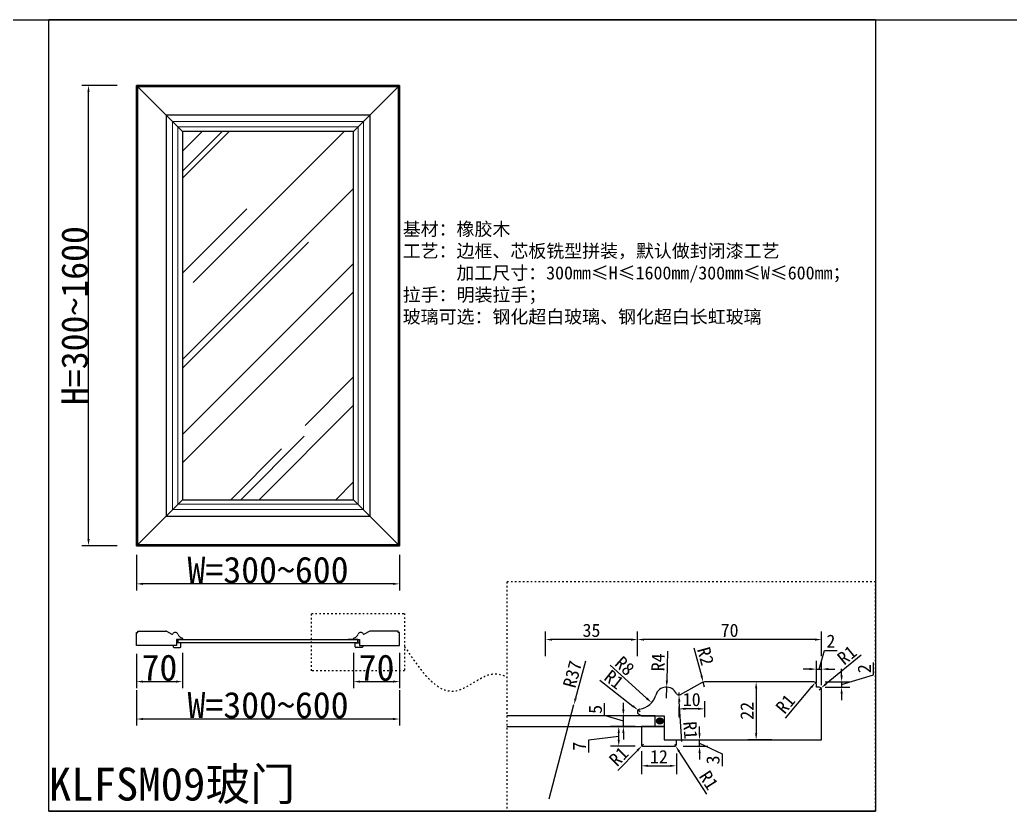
# Model space of a CAD drawing. Header units: millimetres. Extents: x 85186 to 129000, y -77269 to -36327.
# Drawn here: x 86823 to 88329, y -74245 to -73042 of the extents above; entities that cross this region are included whole.
import ezdxf

# ---------------------------------------------------------------- set-up
doc = ezdxf.new("R2010")
doc.units = ezdxf.units.MM
doc.linetypes.add('100', pattern=[30, 12, -18])
doc.layers.add('主色线', color=29, linetype='Continuous', lineweight=5)
doc.layers.add('粗实线', color=7, linetype='Continuous')
doc.styles.add('KLF-1_宋体', font='SimSun.ttf')
doc.styles.get("Standard").update_dxf_attribs({"font": 'SimSun.ttf'})
doc.styles.add('ZB_宋体', font='SimSun.ttf')
doc.dimstyles.new('ZB16-1.0+4倍大样', dxfattribs={"dimscale": 10, "dimtxt": 2, "dimasz": 1, "dimexe": 1.25, "dimexo": 0.625, "dimgap": 0.4, "dimtad": 1, "dimdec": 1, "dimlfac": 0.25, "dimtxsty": 'Standard', "dimcen": 2.5, "dimclrd": 144, "dimclre": 144, "dimclrt": 4, "dimadec": 0, "dimazin": 0, "dimtfac": 1, "dimtdec": 1, "dimtmove": 1, "dimatfit": 3, "dimfxlon": 1, "dimarcsym": 0})
doc.dimstyles.new('客来福标注小', dxfattribs={"dimscale": 20, "dimtxt": 2, "dimasz": 0.5, "dimexe": 0.5, "dimexo": 0, "dimgap": 0.05, "dimtad": 1, "dimdec": 0, "dimzin": 0, "dimdsep": 46, "dimtxsty": 'Standard', "dimcen": 0, "dimclrd": 256, "dimclre": 256, "dimclrt": 256, "dimadec": 0, "dimazin": 0, "dimtfac": 1, "dimtdec": 0, "dimtofl": 0, "dimtmove": 1, "dimatfit": 3, "dimfxl": 2.2, "dimfxlon": 1, "dimtolj": 1, "dimtzin": 0, "dimarcsym": 0})

# ---------------------------------------------------------------- blocks, each defined once
blk = doc.blocks.new('*D2845')
at = {"lineweight": -2, "transparency": 16777216}
for p, q in [((87000.3, -74006.2), (87000.3, -74058.3)), ((87070.3, -74004.3), (87070.3, -74058.3)), ((87010.3, -74048.3), (87060.3, -74048.3))]:
    blk.add_line(p, q, dxfattribs=at)
at = {"transparency": 16777216}
for points in [[(87010.3, -74046.6), (87010.3, -74049.9), (87000.3, -74048.3)], [(87060.3, -74046.6), (87060.3, -74049.9), (87070.3, -74048.3)]]:
    blk.add_solid(points, dxfattribs=at)
at = {"layer": 'Defpoints', "color": 0, "transparency": 16777216}
for p in [(87000.3, -74006.2), (87070.3, -74003.7), (87070.3, -74048.3)]:
    blk.add_point(p, dxfattribs=at)
at = {"transparency": 16777216, "insert": (87035.3, -74027.3), "char_height": 40, "attachment_point": 5, "style": 'KLF-1_宋体'}
blk.add_mtext('\\A1;70', dxfattribs=at)
blk = doc.blocks.new('*D2846')
at = {"lineweight": -2, "transparency": 16777216}
for p, q in [((87330.4, -74004.3), (87330.4, -74058.3)), ((87400.4, -74004.3), (87400.4, -74058.3)), ((87340.4, -74048.3), (87390.4, -74048.3))]:
    blk.add_line(p, q, dxfattribs=at)
at = {"transparency": 16777216}
for points in [[(87340.4, -74046.6), (87340.4, -74049.9), (87330.4, -74048.3)], [(87390.4, -74046.6), (87390.4, -74049.9), (87400.4, -74048.3)]]:
    blk.add_solid(points, dxfattribs=at)
at = {"layer": 'Defpoints', "color": 0, "transparency": 16777216}
for p in [(87330.4, -74003.7), (87400.4, -74001.6), (87400.4, -74048.3)]:
    blk.add_point(p, dxfattribs=at)
at = {"transparency": 16777216, "insert": (87365.4, -74027.3), "char_height": 40, "attachment_point": 5, "style": 'KLF-1_宋体'}
blk.add_mtext('\\A1;70', dxfattribs=at)
blk = doc.blocks.new('*D2847')
at = {"lineweight": -2, "transparency": 16777216}
for p, q in [((87000.3, -74061.2), (87000.3, -74115.2)), ((87400.4, -74061.2), (87400.4, -74115.2)), ((87390.4, -74105.2), (87010.3, -74105.2))]:
    blk.add_line(p, q, dxfattribs=at)
at = {"transparency": 16777216}
for points in [[(87010.3, -74103.5), (87010.3, -74106.8), (87000.3, -74105.2)], [(87390.4, -74103.5), (87390.4, -74106.8), (87400.4, -74105.2)]]:
    blk.add_solid(points, dxfattribs=at)
at = {"layer": 'Defpoints', "color": 0, "transparency": 16777216}
for p in [(87000.3, -74010), (87400.4, -74010), (87000.3, -74105.2)]:
    blk.add_point(p, dxfattribs=at)
at = {"transparency": 16777216, "insert": (87200.4, -74084.2), "char_height": 40, "attachment_point": 5, "style": 'KLF-1_宋体'}
blk.add_mtext('\\A1;W=300~600', dxfattribs=at)
blk = doc.blocks.new('*D2848')
at = {"lineweight": -2, "transparency": 16777216}
for p, q in [((86970.9, -73141.6), (86917.4, -73141.6)), ((86927.4, -73831.6), (86927.4, -73151.6)), ((86970.9, -73841.6), (86917.4, -73841.6))]:
    blk.add_line(p, q, dxfattribs=at)
at = {"transparency": 16777216}
for points in [[(86925.7, -73151.6), (86929.1, -73151.6), (86927.4, -73141.6)], [(86925.7, -73831.6), (86929.1, -73831.6), (86927.4, -73841.6)]]:
    blk.add_solid(points, dxfattribs=at)
at = {"layer": 'Defpoints', "color": 0, "transparency": 16777216}
for p in [(86927.4, -73141.6), (86970.9, -73141.6), (86970.9, -73841.6)]:
    blk.add_point(p, dxfattribs=at)
at = {"transparency": 16777216, "insert": (86906.4, -73491.6), "char_height": 40, "attachment_point": 5, "rotation": 90, "style": 'KLF-1_宋体'}
blk.add_mtext('\\A1;H=300~1600', dxfattribs=at)
blk = doc.blocks.new('*D2849')
at = {"color": 144, "lineweight": -2, "transparency": 16777216}
for p, q in [((87762.1, -74009.4), (87762.1, -73971.9)), ((88042.1, -74009.4), (88042.1, -73971.9)), ((88032.1, -73984.4), (87772.1, -73984.4))]:
    blk.add_line(p, q, dxfattribs=at)
at = {"color": 144, "transparency": 16777216}
for points in [[(87772.1, -73982.7), (87772.1, -73986), (87762.1, -73984.4)], [(88032.1, -73982.7), (88032.1, -73986), (88042.1, -73984.4)]]:
    blk.add_solid(points, dxfattribs=at)
at = {"layer": 'Defpoints', "color": 0, "transparency": 16777216}
for p in [(87762.1, -73984.4), (88042.1, -74043), (87762.1, -74064.1)]:
    blk.add_point(p, dxfattribs=at)
at = {"color": 4, "transparency": 16777216, "insert": (87902.1, -73970.4), "char_height": 20, "attachment_point": 5}
blk.add_mtext('70', dxfattribs=at)
blk = doc.blocks.new('*D2850')
at = {"color": 144, "lineweight": -2, "transparency": 16777216}
for p, q in [((87622.1, -74009.4), (87622.1, -73971.9)), ((87762.1, -74009.4), (87762.1, -73971.9)), ((87752.1, -73984.4), (87632.1, -73984.4))]:
    blk.add_line(p, q, dxfattribs=at)
at = {"color": 144, "transparency": 16777216}
for points in [[(87632.1, -73982.7), (87632.1, -73986), (87622.1, -73984.4)], [(87752.1, -73982.7), (87752.1, -73986), (87762.1, -73984.4)]]:
    blk.add_solid(points, dxfattribs=at)
at = {"layer": 'Defpoints', "color": 0, "transparency": 16777216}
for p in [(87622.1, -73984.4), (87622.1, -74038.5), (87762.1, -74064.1)]:
    blk.add_point(p, dxfattribs=at)
at = {"color": 4, "transparency": 16777216, "insert": (87692.1, -73970.4), "char_height": 20, "attachment_point": 5}
blk.add_mtext('35', dxfattribs=at)
blk = doc.blocks.new('*D2851')
at = {"color": 144, "lineweight": -2, "transparency": 16777216}
for p, q in [((87966.4, -74048.7), (87930, -74048.7)), ((87942.5, -74058.7), (87942.5, -74126.7)), ((87966.4, -74136.7), (87930, -74136.7))]:
    blk.add_line(p, q, dxfattribs=at)
at = {"color": 144, "transparency": 16777216}
for points in [[(87940.8, -74058.7), (87944.2, -74058.7), (87942.5, -74048.7)], [(87940.8, -74126.7), (87944.2, -74126.7), (87942.5, -74136.7)]]:
    blk.add_solid(points, dxfattribs=at)
at = {"layer": 'Defpoints', "color": 0, "transparency": 16777216}
for p in [(87972.7, -74048.7), (87942.5, -74136.7), (87972.7, -74136.7)]:
    blk.add_point(p, dxfattribs=at)
at = {"color": 4, "transparency": 16777216, "insert": (87928.5, -74092.7), "char_height": 20, "attachment_point": 5, "rotation": 90}
blk.add_mtext('22', dxfattribs=at)
blk = doc.blocks.new('*D2852')
at = {"color": 144, "lineweight": -2, "transparency": 16777216}
for p, q in [((87712.1, -74099.9), (87712.1, -74081.1)), ((87740.6, -74090.5), (87740.6, -74080.5)), ((87740.6, -74108.5), (87712.1, -74099.9)), ((87741.7, -74100.5), (87728.1, -74100.5)), ((87740.6, -74116.5), (87740.6, -74100.5)), ((87740.6, -74116.5), (87740.6, -74100.5)), ((87741.7, -74116.5), (87728.1, -74116.5)), ((87740.6, -74126.5), (87740.6, -74136.5))]:
    blk.add_line(p, q, dxfattribs=at)
at = {"color": 144, "transparency": 16777216}
for points in [[(87738.9, -74090.5), (87742.3, -74090.5), (87740.6, -74100.5)], [(87738.9, -74126.5), (87742.3, -74126.5), (87740.6, -74116.5)]]:
    blk.add_solid(points, dxfattribs=at)
at = {"layer": 'Defpoints', "color": 0, "transparency": 16777216}
for p in [(87740.6, -74100.5), (87748, -74100.5), (87748, -74116.5)]:
    blk.add_point(p, dxfattribs=at)
at = {"color": 4, "transparency": 16777216, "insert": (87698.1, -74090.5), "char_height": 20, "attachment_point": 5, "rotation": 90}
blk.add_mtext('5', dxfattribs=at)
blk = doc.blocks.new('*D2853')
at = {"color": 144, "lineweight": -2, "transparency": 16777216}
for p, q in [((87758.6, -74116.5), (87721.1, -74116.5)), ((87733.6, -74136.7), (87733.6, -74126.5)), ((87733.6, -74131.6), (87687.7, -74137.2)), ((87687.7, -74137.2), (87687.7, -74156)), ((87758.6, -74146.7), (87721.1, -74146.7))]:
    blk.add_line(p, q, dxfattribs=at)
at = {"color": 144, "transparency": 16777216}
for points in [[(87731.9, -74126.5), (87735.2, -74126.5), (87733.6, -74116.5)], [(87731.9, -74136.7), (87735.2, -74136.7), (87733.6, -74146.7)]]:
    blk.add_solid(points, dxfattribs=at)
at = {"layer": 'Defpoints', "color": 0, "transparency": 16777216}
for p in [(87733.6, -74116.5), (87773.5, -74116.5), (87772.8, -74146.7)]:
    blk.add_point(p, dxfattribs=at)
at = {"color": 4, "transparency": 16777216, "insert": (87673.7, -74146.6), "char_height": 20, "attachment_point": 5, "rotation": 90}
blk.add_mtext('7', dxfattribs=at)
blk = doc.blocks.new('*D2854')
at = {"color": 144, "lineweight": -2, "transparency": 16777216}
for p, q in [((88120.9, -74038.1), (88120.9, -74019.1)), ((88072.4, -74038.7), (88072.4, -74028.7)), ((88072.4, -74052.7), (88120.9, -74038.1)), ((88047.4, -74048.7), (88084.9, -74048.7)), ((88072.4, -74048.7), (88072.4, -74056.7)), ((88072.4, -74048.7), (88072.4, -74056.7)), ((88047.4, -74056.7), (88084.9, -74056.7)), ((88072.4, -74066.7), (88072.4, -74076.7))]:
    blk.add_line(p, q, dxfattribs=at)
at = {"color": 144, "transparency": 16777216}
for points in [[(88070.7, -74038.7), (88074.1, -74038.7), (88072.4, -74048.7)], [(88070.7, -74066.7), (88074.1, -74066.7), (88072.4, -74056.7)]]:
    blk.add_solid(points, dxfattribs=at)
at = {"layer": 'Defpoints', "color": 0, "transparency": 16777216}
for p in [(88010.2, -74048.7), (88036.6, -74056.7), (88072.4, -74056.7)]:
    blk.add_point(p, dxfattribs=at)
at = {"color": 4, "transparency": 16777216, "insert": (88106.9, -74028.6), "char_height": 20, "attachment_point": 5, "rotation": 90}
blk.add_mtext('2', dxfattribs=at)
blk = doc.blocks.new('*D2855')
at = {"color": 144, "lineweight": -2, "transparency": 16777216}
for p, q in [((88038.1, -74029.3), (88046.6, -74000.8)), ((88046.6, -74000.8), (88065.7, -74000.8)), ((88034.1, -74050.4), (88034.1, -74016.8)), ((88042.1, -74053.9), (88042.1, -74016.8)), ((88024.1, -74029.3), (88014.1, -74029.3)), ((88034.1, -74029.3), (88042.1, -74029.3)), ((88034.1, -74029.3), (88042.1, -74029.3)), ((88052.1, -74029.3), (88062.1, -74029.3))]:
    blk.add_line(p, q, dxfattribs=at)
at = {"color": 144, "transparency": 16777216}
for points in [[(88024.1, -74027.6), (88024.1, -74030.9), (88034.1, -74029.3)], [(88052.1, -74027.6), (88052.1, -74030.9), (88042.1, -74029.3)]]:
    blk.add_solid(points, dxfattribs=at)
at = {"layer": 'Defpoints', "color": 0, "transparency": 16777216}
for p in [(88042.1, -74029.3), (88034.1, -74056.7), (88042.1, -74060.1)]:
    blk.add_point(p, dxfattribs=at)
at = {"color": 4, "transparency": 16777216, "insert": (88056.1, -73986.8), "char_height": 20, "attachment_point": 5}
blk.add_mtext('2', dxfattribs=at)
blk = doc.blocks.new('*D2856')
at = {"color": 144, "lineweight": -2, "transparency": 16777216}
for p, q in [((87807.8, -74002), (87806.7, -74046.7)), ((87806.1, -74073.3), (87806.5, -74056.7))]:
    blk.add_line(p, q, dxfattribs=at)
at = {"color": 144, "transparency": 16777216}
blk.add_solid([(87805, -74046.6), (87808.4, -74046.7), (87806.5, -74056.7)], dxfattribs=at)
at = {"layer": 'Defpoints', "color": 0, "transparency": 16777216}
for p in [(87806.5, -74056.7), (87806.1, -74073.3)]:
    blk.add_point(p, dxfattribs=at)
at = {"color": 4, "transparency": 16777216, "insert": (87793.4, -74019), "char_height": 20, "attachment_point": 5, "rotation": 88.604}
blk.add_mtext('R4', dxfattribs=at)
blk = doc.blocks.new('*D2857')
at = {"color": 144, "lineweight": -2, "transparency": 16777216}
blk.add_line((87720.6, -74023.4), (87776, -74073.5), dxfattribs=at)
at = {"color": 144, "transparency": 16777216}
blk.add_solid([(87777.1, -74072.3), (87774.9, -74074.8), (87783.4, -74080.2)], dxfattribs=at)
at = {"layer": 'Defpoints', "color": 0, "transparency": 16777216}
for p in [(87760.2, -74059.3), (87783.4, -74080.2)]:
    blk.add_point(p, dxfattribs=at)
at = {"color": 4, "transparency": 16777216, "insert": (87742.6, -74024.5), "char_height": 20, "attachment_point": 5, "rotation": 317.8662}
blk.add_mtext('R8', dxfattribs=at)
blk = doc.blocks.new('*D2858')
at = {"color": 144, "lineweight": -2, "transparency": 16777216}
for p, q in [((87847.7, -73997), (87859.4, -74039.3)), ((87864.1, -74056.7), (87862, -74049))]:
    blk.add_line(p, q, dxfattribs=at)
at = {"color": 144, "transparency": 16777216}
blk.add_solid([(87861, -74038.9), (87857.8, -74039.8), (87862, -74049)], dxfattribs=at)
at = {"layer": 'Defpoints', "color": 0, "transparency": 16777216}
for p in [(87862, -74049), (87864.1, -74056.7)]:
    blk.add_point(p, dxfattribs=at)
at = {"color": 4, "transparency": 16777216, "insert": (87865.7, -74009.6), "char_height": 20, "attachment_point": 5, "rotation": 285.3427}
blk.add_mtext('R2', dxfattribs=at)
blk = doc.blocks.new('*D2859')
at = {"color": 144, "lineweight": -2, "transparency": 16777216}
for p, q in [((88102, -74008.2), (88048.9, -74051.8)), ((88038.1, -74060.7), (88041.1, -74058.1))]:
    blk.add_line(p, q, dxfattribs=at)
at = {"color": 144, "transparency": 16777216}
blk.add_solid([(88047.8, -74050.5), (88049.9, -74053.1), (88041.1, -74058.1)], dxfattribs=at)
at = {"layer": 'Defpoints', "color": 0, "transparency": 16777216}
for p in [(88038.1, -74060.7), (88041.1, -74058.1)]:
    blk.add_point(p, dxfattribs=at)
at = {"color": 4, "transparency": 16777216, "insert": (88080.5, -74007.8), "char_height": 20, "attachment_point": 5, "rotation": 39.3786}
blk.add_mtext('R1', dxfattribs=at)
blk = doc.blocks.new('*D2860')
at = {"color": 144, "lineweight": -2, "transparency": 16777216}
blk.add_line((87987, -74103.7), (88026.2, -74057.3), dxfattribs=at)
at = {"color": 144, "transparency": 16777216}
blk.add_solid([(88024.9, -74056.2), (88027.5, -74058.3), (88032.6, -74049.6)], dxfattribs=at)
at = {"layer": 'Defpoints', "color": 0, "transparency": 16777216}
for p in [(88030.1, -74052.7), (88032.6, -74049.6)]:
    blk.add_point(p, dxfattribs=at)
at = {"color": 4, "transparency": 16777216, "insert": (87986.9, -74082.1), "char_height": 20, "attachment_point": 5, "rotation": 49.8134}
blk.add_mtext('R1', dxfattribs=at)
blk = doc.blocks.new('*D2861')
at = {"color": 144, "lineweight": -2, "transparency": 16777216}
for p, q in [((87824.8, -74064.7), (87825.1, -74068.7)), ((87829.6, -74139.6), (87825.7, -74078.7))]:
    blk.add_line(p, q, dxfattribs=at)
blk.add_arc((87824.8, -74064.7), 4, 270, 273.6833, dxfattribs=at)
at = {"color": 144, "transparency": 16777216}
blk.add_solid([(87827.4, -74078.5), (87824, -74078.8), (87825.1, -74068.7)], dxfattribs=at)
at = {"layer": 'Defpoints', "color": 0, "transparency": 16777216}
for p in [(87824.8, -74064.7), (87825.1, -74068.7)]:
    blk.add_point(p, dxfattribs=at)
at = {"color": 4, "transparency": 16777216, "insert": (87842.6, -74122.3), "char_height": 20, "attachment_point": 5, "rotation": 273.6833}
blk.add_mtext('R1', dxfattribs=at)
blk = doc.blocks.new('*D2862')
at = {"color": 144, "lineweight": -2, "transparency": 16777216}
for p, q in [((87705, -74045.9), (87755.1, -74085.4)), ((87766.1, -74094), (87762.9, -74091.6))]:
    blk.add_line(p, q, dxfattribs=at)
at = {"color": 144, "transparency": 16777216}
blk.add_solid([(87756.1, -74084.1), (87754, -74086.7), (87762.9, -74091.6)], dxfattribs=at)
at = {"layer": 'Defpoints', "color": 0, "transparency": 16777216}
for p in [(87762.9, -74091.6), (87766.1, -74094)]:
    blk.add_point(p, dxfattribs=at)
at = {"color": 4, "transparency": 16777216, "insert": (87726.5, -74045.1), "char_height": 20, "attachment_point": 5, "rotation": 321.741}
blk.add_mtext('R1', dxfattribs=at)
blk = doc.blocks.new('*D2863')
at = {"color": 144, "lineweight": -2, "transparency": 16777216}
for p, q in [((87864.1, -74078), (87864.1, -74102.2)), ((87824.8, -74086), (87824.8, -74102.2)), ((87854.1, -74089.7), (87834.8, -74089.7))]:
    blk.add_line(p, q, dxfattribs=at)
at = {"color": 144, "transparency": 16777216}
for points in [[(87834.8, -74088), (87834.8, -74091.3), (87824.8, -74089.7)], [(87854.1, -74088), (87854.1, -74091.3), (87864.1, -74089.7)]]:
    blk.add_solid(points, dxfattribs=at)
at = {"layer": 'Defpoints', "color": 0, "transparency": 16777216}
for p in [(87824.8, -74079.8), (87864.1, -74071.8), (87824.8, -74089.7)]:
    blk.add_point(p, dxfattribs=at)
at = {"color": 4, "transparency": 16777216, "insert": (87844.5, -74075.7), "char_height": 20, "attachment_point": 5}
blk.add_mtext('10', dxfattribs=at)
blk = doc.blocks.new('*D2864')
at = {"color": 144, "lineweight": -2, "transparency": 16777216}
for p, q in [((87682.9, -74017.2), (87668, -74073.6)), ((87627.7, -74226.7), (87665.5, -74083.2))]:
    blk.add_line(p, q, dxfattribs=at)
at = {"color": 144, "transparency": 16777216}
blk.add_solid([(87666.4, -74073.1), (87669.7, -74074), (87665.5, -74083.2)], dxfattribs=at)
at = {"layer": 'Defpoints', "color": 0, "transparency": 16777216}
for p in [(87665.5, -74083.2), (87627.7, -74226.7)]:
    blk.add_point(p, dxfattribs=at)
at = {"color": 4, "transparency": 16777216, "insert": (87663.2, -74037), "char_height": 20, "attachment_point": 5, "rotation": 75.2365}
blk.add_mtext('R37', dxfattribs=at)
blk = doc.blocks.new('*D2865')
at = {"lineweight": -2, "transparency": 16777216}
for p, q in [((87000.3, -73855.6), (87000.3, -73909.6)), ((87400.4, -73855.6), (87400.4, -73909.6)), ((87390.4, -73899.6), (87010.3, -73899.6))]:
    blk.add_line(p, q, dxfattribs=at)
at = {"transparency": 16777216}
for points in [[(87010.3, -73898), (87010.3, -73901.3), (87000.3, -73899.6)], [(87390.4, -73898), (87390.4, -73901.3), (87400.4, -73899.6)]]:
    blk.add_solid(points, dxfattribs=at)
at = {"layer": 'Defpoints', "color": 0, "transparency": 16777216}
for p in [(87000.3, -73804.5), (87400.4, -73804.5), (87000.3, -73899.6)]:
    blk.add_point(p, dxfattribs=at)
at = {"transparency": 16777216, "insert": (87200.4, -73878.6), "char_height": 40, "attachment_point": 5, "style": 'KLF-1_宋体'}
blk.add_mtext('\\A1;W=300~600', dxfattribs=at)
blk = doc.blocks.new('*D2911')
at = {"color": 144, "lineweight": -2, "transparency": 16777216}
for p, q in [((87768.1, -74153.9), (87768.1, -74188.9)), ((87821.3, -74157.4), (87821.3, -74188.9)), ((87778.1, -74176.4), (87811.3, -74176.4))]:
    blk.add_line(p, q, dxfattribs=at)
at = {"color": 144, "transparency": 16777216}
for points in [[(87778.1, -74174.7), (87778.1, -74178), (87768.1, -74176.4)], [(87811.3, -74174.7), (87811.3, -74178), (87821.3, -74176.4)]]:
    blk.add_solid(points, dxfattribs=at)
at = {"layer": 'Defpoints', "color": 0, "transparency": 16777216}
for p in [(87768.1, -74147.7), (87821.3, -74151.2), (87821.3, -74176.4)]:
    blk.add_point(p, dxfattribs=at)
at = {"color": 4, "transparency": 16777216, "insert": (87794.7, -74162.4), "char_height": 20, "attachment_point": 5}
blk.add_mtext('12', dxfattribs=at)
blk = doc.blocks.new('*D2912')
at = {"color": 144, "lineweight": -2, "transparency": 16777216}
for p, q in [((87856.4, -74126.7), (87856.4, -74116.7)), ((87831.4, -74136.7), (87868.9, -74136.7)), ((87856.4, -74146.7), (87856.4, -74136.7)), ((87856.4, -74146.7), (87856.4, -74136.7)), ((87856.4, -74141.7), (87890.9, -74158)), ((87831.4, -74146.7), (87868.9, -74146.7)), ((87856.4, -74156.7), (87856.4, -74166.7)), ((87890.9, -74158), (87890.9, -74176.8))]:
    blk.add_line(p, q, dxfattribs=at)
at = {"color": 144, "transparency": 16777216}
for points in [[(87854.8, -74126.7), (87858.1, -74126.7), (87856.4, -74136.7)], [(87854.8, -74156.7), (87858.1, -74156.7), (87856.4, -74146.7)]]:
    blk.add_solid(points, dxfattribs=at)
at = {"layer": 'Defpoints', "color": 0, "transparency": 16777216}
for p in [(87808.9, -74136.7), (87856.4, -74136.7), (87808.9, -74146.7)]:
    blk.add_point(p, dxfattribs=at)
at = {"color": 4, "transparency": 16777216, "insert": (87876.9, -74167.4), "char_height": 20, "attachment_point": 5, "rotation": 90}
blk.add_mtext('3', dxfattribs=at)
blk = doc.blocks.new('*D2913')
at = {"color": 144, "lineweight": -2, "transparency": 16777216}
for p, q in [((87771.1, -74143.7), (87768.9, -74145.8)), ((87732, -74183.5), (87761.9, -74153))]:
    blk.add_line(p, q, dxfattribs=at)
at = {"color": 144, "transparency": 16777216}
blk.add_solid([(87760.8, -74151.8), (87763.1, -74154.1), (87768.9, -74145.8)], dxfattribs=at)
at = {"layer": 'Defpoints', "color": 0, "transparency": 16777216}
for p in [(87771.1, -74143.7), (87768.9, -74145.8)]:
    blk.add_point(p, dxfattribs=at)
at = {"color": 4, "transparency": 16777216, "insert": (87733.5, -74162), "char_height": 20, "attachment_point": 5, "rotation": 45.5309}
blk.add_mtext('R1', dxfattribs=at)
blk = doc.blocks.new('*D2914')
at = {"color": 144, "lineweight": -2, "transparency": 16777216}
for p, q in [((87818.3, -74143.7), (87820, -74146.2)), ((87867.7, -74219.7), (87825.4, -74154.6))]:
    blk.add_line(p, q, dxfattribs=at)
at = {"color": 144, "transparency": 16777216}
blk.add_solid([(87826.8, -74153.7), (87824, -74155.5), (87820, -74146.2)], dxfattribs=at)
at = {"layer": 'Defpoints', "color": 0, "transparency": 16777216}
for p in [(87818.3, -74143.7), (87820, -74146.2)]:
    blk.add_point(p, dxfattribs=at)
at = {"color": 4, "transparency": 16777216, "insert": (87870.5, -74198.3), "char_height": 20, "attachment_point": 5, "rotation": 303.0327}
blk.add_mtext('R1', dxfattribs=at)

msp = doc.modelspace()

# ---------------------------------------------------------------- hatches: boundary and pattern name
h = msp.add_hatch()
h.set_pattern_fill('AR-RROOF', color=4, scale=6, angle=45)
h.set_pattern_definition([(45, (-33393.07, -105554.82), (129.31569, 344.84184), [2286, -304.8, 762, -152.4]), (45, (-33303.63, -105357.62), (-251.08796, 35.5618), [457.2, -50.292, 914.4, -114.3]), (45, (-33430.79, -105409.34), (488.16672, 632.56924), [1219.2, -213.36, 609.6, -152.4])])
h.paths.add_polyline_path([(87070.329, -73771.611), (87330.423, -73771.611), (87330.423, -73211.611), (87070.329, -73211.611)])
h = msp.add_hatch(color=256)
edge = h.paths.add_edge_path()
edge.add_ellipse((87796.14, -74108.177), major_axis=(6.314, 0), ratio=0.86076034, start_angle=0, end_angle=360)

# ---------------------------------------------------------------- linework, layer by layer
for p, q in [((85317.176, -73041.753), (128998.287, -73041.753)), ((88124.177, -73041.753), (86867.053, -73041.753)), ((86867.053, -73041.753), (88124.177, -73041.753)), ((87412.838, -73041.753), (87081.679, -73041.753)), ((87550.947, -73041.753), (87412.838, -73041.753)), ((87412.838, -73041.753), (87889.976, -73041.753)), ((87889.976, -73041.753), (87550.947, -73041.753)), ((88124.177, -73041.753), (87889.976, -73041.753)), ((88124.177, -73041.753), (87889.976, -73041.753)), ((87068.015, -73989.295), (87061.276, -73989.295)), ((87061.276, -73989.295), (87061.276, -73993.346)), ((87068.015, -73995.196), (87068.015, -73989.295)), ((87332.737, -73995.196), (87332.737, -73989.295)), ((87332.737, -73989.295), (87339.476, -73989.295)), ((87339.476, -73989.295), (87339.476, -73993.346)), ((86867.053, -74245.375), (88124.177, -74245.375))]:
    msp.add_line(p, q)
at = {"color": 0}
for p, q in [((86867.053, -74245.375), (86867.053, -73041.753)), ((87061.276, -73993.346), (87056.276, -73993.346)), ((87056.276, -73993.346), (87056.276, -73995.196)), ((87061.276, -73987.881), (87061.276, -73993.346)), ((87061.276, -73989.295), (87061.276, -73993.346)), ((87339.476, -73987.881), (87339.476, -73993.346)), ((87339.476, -73987.881), (87339.476, -73993.346)), ((87339.476, -73989.295), (87339.476, -73993.346)), ((87339.476, -73993.346), (87344.476, -73993.346)), ((87344.476, -73993.346), (87344.476, -73995.196)), ((87057.276, -73996.196), (87067.015, -73996.196)), ((87343.476, -73996.196), (87333.737, -73996.196)), ((87768.051, -74116.478), (87768.051, -74143.679)), ((87768.051, -74116.478), (87802.454, -74116.478)), ((87821.327, -74143.679), (87821.327, -74136.682)), ((87771.051, -74146.679), (87818.327, -74146.679))]:
    msp.add_line(p, q, dxfattribs=at)
at = {"color": 3}
for q in [(86867.053, -73041.753), (88124.177, -74245.375)]:
    msp.add_line((88124.177, -73041.753), q, dxfattribs=at)
at = {"color": 250}
for p, q in [((87070.329, -73211.611), (87000.329, -73141.611)), ((87330.423, -73211.611), (87400.423, -73141.611)), ((87070.329, -73771.611), (87000.329, -73841.611)), ((87330.423, -73771.611), (87400.423, -73841.611))]:
    msp.add_line(p, q, dxfattribs=at)
at = {"color": 2}
for p, q in [((87030.329, -73971.346), (87044.811, -73971.346)), ((87045.782, -73971.597), (87054.103, -73976.22)), ((87054.588, -73976.346), (87054.639, -73976.346)), ((87346.164, -73976.346), (87346.114, -73976.346)), ((87354.97, -73971.597), (87346.65, -73976.22)), ((87370.423, -73971.346), (87355.941, -73971.346)), ((87068.829, -73984.295), (87061.276, -73984.295)), ((87061.276, -73984.295), (87061.276, -73988.295)), ((87063.629, -73989.295), (87063.629, -73984.295)), ((87070.329, -73983.295), (87068.829, -73984.295)), ((87070.329, -73982.687), (87070.329, -73983.295)), ((87330.423, -73982.687), (87330.423, -73983.295)), ((87330.423, -73982.687), (87330.423, -73983.295)), ((87330.423, -73983.295), (87331.923, -73984.295)), ((87330.423, -73983.295), (87331.923, -73984.295)), ((87331.923, -73984.295), (87339.476, -73984.295)), ((87331.923, -73984.295), (87339.476, -73984.295)), ((87337.123, -73984.295), (87337.123, -73989.295)), ((87337.123, -73989.295), (87337.123, -73984.295)), ((87339.476, -73984.295), (87339.476, -73988.295)), ((87339.476, -73984.295), (87339.476, -73988.295)), ((87860.239, -74049.689), (87826.957, -74068.179)), ((87922.051, -74048.682), (87864.124, -74048.682)), ((88030.051, -74048.682), (87864.124, -74048.682)), ((88034.051, -74056.682), (88034.051, -74052.682)), ((87825.014, -74068.682), (87824.812, -74068.682)), ((88038.051, -74056.682), (88034.051, -74056.682)), ((88042.051, -74136.682), (88042.051, -74060.682)), ((87762.051, -74094.048), (87762.051, -74096.478)), ((87762.051, -74096.478), (87768.051, -74100.478)), ((87768.051, -74100.478), (87802.454, -74100.478)), ((87802.454, -74100.478), (87802.454, -74136.682)), ((87802.454, -74116.478), (87768.051, -74116.478)), ((87802.454, -74136.682), (88042.051, -74136.682))]:
    msp.add_line(p, q, dxfattribs=at)
at = {"color": 4}
for p, q in [((87063.629, -73984.295), (87325.678, -73984.295)), ((87337.123, -73989.295), (87063.629, -73989.295)), ((87320.423, -73984.295), (87337.123, -73984.295)), ((87337.123, -73984.295), (87322.016, -73984.295)), ((87322.016, -73984.295), (87337.123, -73984.295)), ((87337.123, -73984.295), (87328.223, -73984.295)), ((87788.851, -74100.478), (87563.642, -74100.478)), ((87788.851, -74116.478), (87788.851, -74100.478)), ((87563.642, -74116.478), (87788.851, -74116.478))]:
    msp.add_line(p, q, dxfattribs=at)
at = {"color": 0}
for points in [[(86867.053, -73041.753), (88124.177, -73041.753), (88124.177, -74245.375), (86867.053, -74245.375)], [(87000.329, -73141.611), (87400.329, -73141.611), (87400.329, -73841.611), (87000.329, -73841.611)]]:
    msp.add_lwpolyline(points, close=True, dxfattribs=at)
at = {"color": 2}
msp.add_lwpolyline([(87000.329, -73841.611), (87400.329, -73841.611), (87400.329, -73141.611), (87000.329, -73141.611)], close=True, dxfattribs=at)
at = {"color": 251, "linetype": '100', "ltscale": 0.2}
for points in [[(88124.177, -73896.677), (87563.642, -73896.677), (87563.642, -74245.375), (88124.177, -74245.375)], [(87266.358, -73944.533), (87407.986, -73944.533), (87407.986, -74031.898), (87266.358, -74031.898)]]:
    msp.add_lwpolyline(points, close=True, dxfattribs=at)
at = {"color": 2}
for points in [[(87061.276, -73993.346), (87000.329, -73993.346), (87000.329, -73974.346, -0.41421356), (87001.329, -73973.346), (87002.329, -73973.346), (87002.329, -73972.346, -0.41421356), (87003.329, -73971.346), (87044.811, -73971.346)], [(87339.476, -73993.346), (87400.423, -73993.346), (87400.423, -73974.346, 0.41421356), (87399.423, -73973.346), (87398.423, -73973.346), (87398.423, -73972.346, 0.41421356), (87397.423, -73971.346), (87355.941, -73971.346)]]:
    msp.add_lwpolyline(points, format="xyb", dxfattribs=at)
for centre, radius, start, end in [((87044.811, -73973.346), 2, 60.945396, 90), ((87054.588, -73975.346), 1, 240.945396, 270), ((87054.639, -73975.346), 1, 270.000007, 335.206144), ((87059.329, -73977.512), 4.167, 16.260205, 155.206137), ((87070.783, -73973.991), 7.817, 197.534421, 260.507024), ((87329.969, -73973.991), 7.817, 279.492976, 342.465579), ((87341.423, -73977.512), 4.167, 24.793863, 163.739795), ((87346.114, -73975.346), 1, 204.793856, 269.999993), ((87346.164, -73975.346), 1, 270, 299.054604), ((87355.941, -73973.346), 2, 90, 119.054604), ((87069.329, -73982.687), 1, 360, 80.507024), ((87331.423, -73982.687), 1, 99.492976, 180), ((87331.423, -73982.687), 1, 99.492976, 180), ((87864.124, -74056.682), 8, 90, 119.054604), ((88030.051, -74052.682), 4, 0, 90), ((87760.234, -74059.261), 31.27, 279.492976, 342.465579), ((87806.051, -74073.349), 16.667, 24.793863, 163.739795), ((87824.812, -74064.682), 4, 204.793856, 269.999993), ((87825.014, -74064.682), 4, 270, 299.054604), ((88038.051, -74060.682), 4, 0, 90), ((87766.051, -74094.048), 4, 99.492976, 180)]:
    msp.add_arc(centre, radius, start, end, dxfattribs=at)
at = {"color": 0}
for centre, radius, start, end in [((87057.276, -73995.196), 1, 180, 270), ((87067.015, -73995.196), 1, 270, 0), ((87333.737, -73995.196), 1, 180, 270), ((87343.476, -73995.196), 1, 270, 0), ((87771.051, -74143.679), 3, 180, 270), ((87818.327, -74143.679), 3, 270, 0)]:
    msp.add_arc(centre, radius, start, end, dxfattribs=at)
at = {"color": 251, "linetype": '100', "ltscale": 0.2}
msp.add_open_spline([(87407.986, -73995.17), (87432.934, -74032.263), (87472.196, -74090.64), (87531.756, -74030.965), (87556.555, -74037.73), (87563.642, -74041.408)], degree=3, knots=[0, 0, 0, 0, 104.12393614, 163.86704004, 188.21827368, 188.21827368, 188.21827368, 188.21827368], dxfattribs=at)
at = {"layer": '主色线', "color": 250}
for points in [[(87002.329, -73839.611), (87398.423, -73839.611), (87398.423, -73143.611), (87002.329, -73143.611)], [(87055.329, -73786.611), (87345.423, -73786.611), (87345.423, -73196.611), (87055.329, -73196.611)], [(87063.329, -73778.611), (87337.423, -73778.611), (87337.423, -73204.611), (87063.329, -73204.611)]]:
    msp.add_lwpolyline(points, close=True, dxfattribs=at)
at = {"layer": '粗实线'}
for points in [[(87000.329, -73141.611), (87400.423, -73141.611), (87400.423, -73841.611), (87000.329, -73841.611)], [(87000.329, -73841.611), (87400.423, -73841.611), (87400.423, -73141.611), (87000.329, -73141.611)], [(87045.329, -73796.611), (87355.423, -73796.611), (87355.423, -73186.611), (87045.329, -73186.611)], [(87070.329, -73771.611), (87330.423, -73771.611), (87330.423, -73211.611), (87070.329, -73211.611)]]:
    msp.add_lwpolyline(points, close=True, dxfattribs=at)

# ---------------------------------------------------------------- texts
at = {"lineweight": 25, "attachment_point": 1}
for s, insert, char_height, width, style in [('基材：橡胶木     \\P工艺：边框、芯板铣型拼装，默认做封闭漆工艺\\P      加工尺寸：300mm≤H≤1600mm/300mm≤W≤600mm；\\P拉手：明装拉手；\\P玻璃可选：钢化超白玻璃、钢化超白长虹玻璃', (87405.145, -73349.963), 20, 722.3022, 'ZB_宋体'), ('KLFSM09玻门', (86867.053, -74179.174), 50, 6766.6201, 'KLF-1_宋体')]:
    msp.add_mtext(s, dxfattribs=dict(at, insert=insert, char_height=char_height, width=width, style=style))

# ---------------------------------------------------------------- dimensions: what is measured, and where the dimension line sits
at = {"color": 0}
dim = msp.add_linear_dim(base=(86927.385, -73141.611), p1=(86970.867, -73841.611), p2=(86970.867, -73141.611), angle=270, text='H=300~1600', dimstyle='客来福标注小', override={"dimtxsty": 'KLF-1_宋体'}, dxfattribs=at)
dim.commit()
dim.dimension.update_dxf_attribs({"geometry": '*D2848', "text_midpoint": (86906.385, -73491.611)})
for base, p1, p2, picture, middle in [((87000.329, -73899.63), (87400.423, -73804.472), (87000.329, -73804.472), '*D2865', (87200.376, -73878.63)), ((87000.329, -74105.171), (87400.423, -74010.013), (87000.329, -74010.013), '*D2847', (87200.376, -74084.171))]:
    dim = msp.add_linear_dim(base=base, p1=p1, p2=p2, text='W=300~600', dimstyle='客来福标注小', override={"dimtxsty": 'KLF-1_宋体'}, dxfattribs=at)
    dim.commit()
    dim.dimension.update_dxf_attribs({"geometry": picture, "text_midpoint": middle})
for base, p1, p2, angle, picture, middle in [((87622.051, -73984.373), (87762.051, -74064.106), (87622.051, -74038.537), 180, '*D2850', (87692.051, -73970.373)), ((87762.051, -73984.373), (88042.051, -74043.028), (87762.051, -74064.106), 180, '*D2849', (87902.051, -73970.373)), ((88072.393, -74056.682), (88010.198, -74048.682), (88036.616, -74056.682), 90, '*D2854', (88106.893, -74034.132)), ((87942.492, -74136.682), (87972.659, -74048.682), (87972.659, -74136.682), 90, '*D2851', (87928.492, -74092.682))]:
    dim = msp.add_linear_dim(base=base, p1=p1, p2=p2, angle=angle, dimstyle='ZB16-1.0+4倍大样')
    dim.commit()
    dim.dimension.update_dxf_attribs({"geometry": picture, "text_midpoint": middle})
dim = msp.add_linear_dim(base=(88042.051, -74029.269), p1=(88034.051, -74056.682), p2=(88042.051, -74060.101), dimstyle='ZB16-1.0+4倍大样')
dim.commit()
dim.dimension.update_dxf_attribs({"geometry": '*D2855', "text_midpoint": (88050.601, -73986.769)})
dim = msp.add_radius_dim(center=(87864.124, -74056.682), mpoint=(87862.007, -74048.967), dimstyle='ZB16-1.0+4倍大样')
dim.commit()
dim.dimension.update_dxf_attribs({"geometry": '*D2858', "text_midpoint": (87865.729, -74009.619)})
for center, mpoint, picture, middle in [((88038.051, -74060.682), (88041.143, -74058.144), '*D2859', (88089.341, -74018.584)), ((87766.051, -74094.048), (87762.91, -74091.571), '*D2862', (87717.861, -74056.046)), ((88030.051, -74052.682), (88032.632, -74049.626), '*D2860', (87997.572, -74091.134)), ((87824.812, -74064.682), (87825.069, -74068.674), '*D2861', (87828.581, -74123.228))]:
    dim = msp.add_radius_dim(center=center, mpoint=mpoint, dimstyle='ZB16-1.0+4倍大样')
    dim.commit()
    dim.dimension.update_dxf_attribs({"geometry": picture, "text_midpoint": middle, "dimtype": 164})
for base, p1, p2, picture, middle in [((87070.329, -74048.283), (87000.329, -74006.191), (87070.329, -74003.666), '*D2845', (87035.329, -74027.283)), ((87400.423, -74048.283), (87330.423, -74003.666), (87400.423, -74001.623), '*D2846', (87365.423, -74027.283))]:
    dim = msp.add_linear_dim(base=base, p1=p1, p2=p2, dimstyle='客来福标注小', override={"dimtxsty": 'KLF-1_宋体'}, dxfattribs=at)
    dim.commit()
    dim.dimension.update_dxf_attribs({"geometry": picture, "text_midpoint": middle})
for center, mpoint, text, picture, middle in [((87760.234, -74059.261), (87783.423, -74080.239), 'R8', '*D2857', (87733.243, -74034.844)), ((87818.327, -74143.679), (87819.962, -74146.194), 'R1', '*D2914', (87858.792, -74205.913))]:
    dim = msp.add_radius_dim(center=center, mpoint=mpoint, text=text, dimstyle='ZB16-1.0+4倍大样')
    dim.commit()
    dim.dimension.update_dxf_attribs({"geometry": picture, "text_midpoint": middle, "dimtype": 164})
for center, mpoint, text, picture, middle in [((87806.051, -74073.349), (87806.457, -74056.687), 'R4', '*D2856', (87793.371, -74019.005)), ((87627.679, -74226.74), (87665.495, -74083.242), 'R37', '*D2864', (87663.212, -74036.964)), ((87771.051, -74143.679), (87768.949, -74145.82), 'R1', '*D2913', (87733.458, -74161.991))]:
    dim = msp.add_radius_dim(center=center, mpoint=mpoint, text=text, dimstyle='ZB16-1.0+4倍大样')
    dim.commit()
    dim.dimension.update_dxf_attribs({"geometry": picture, "text_midpoint": middle})
dim = msp.add_linear_dim(base=(87824.812, -74089.682), p1=(87864.124, -74071.754), p2=(87824.812, -74079.754), text='10', dimstyle='ZB16-1.0+4倍大样')
dim.commit()
dim.dimension.update_dxf_attribs({"geometry": '*D2863', "text_midpoint": (87844.468, -74089.682), "dimtype": 160})
dim = msp.add_linear_dim(base=(87740.607, -74100.478), p1=(87747.992, -74116.478), p2=(87747.992, -74100.478), angle=90, text='5', dimstyle='ZB16-1.0+4倍大样')
dim.commit()
dim.dimension.update_dxf_attribs({"geometry": '*D2852', "text_midpoint": (87698.107, -74095.928)})
for base, p1, p2, text, picture, middle in [((87733.574, -74116.478), (87772.82, -74146.679), (87773.507, -74116.478), '7', '*D2853', (87687.74, -74141.197)), ((87856.424, -74136.682), (87808.936, -74146.679), (87808.936, -74136.682), '3', '*D2912', (87890.924, -74162.008))]:
    dim = msp.add_linear_dim(base=base, p1=p1, p2=p2, angle=90, text=text, dimstyle='ZB16-1.0+4倍大样')
    dim.commit()
    dim.dimension.update_dxf_attribs({"geometry": picture, "text_midpoint": middle, "dimtype": 160})
dim = msp.add_linear_dim(base=(87821.327, -74176.355), p1=(87768.051, -74147.693), p2=(87821.327, -74151.192), text='12', dimstyle='ZB16-1.0+4倍大样')
dim.commit()
dim.dimension.update_dxf_attribs({"geometry": '*D2911', "text_midpoint": (87794.689, -74162.355)})

doc.saveas('drawing.dxf')
